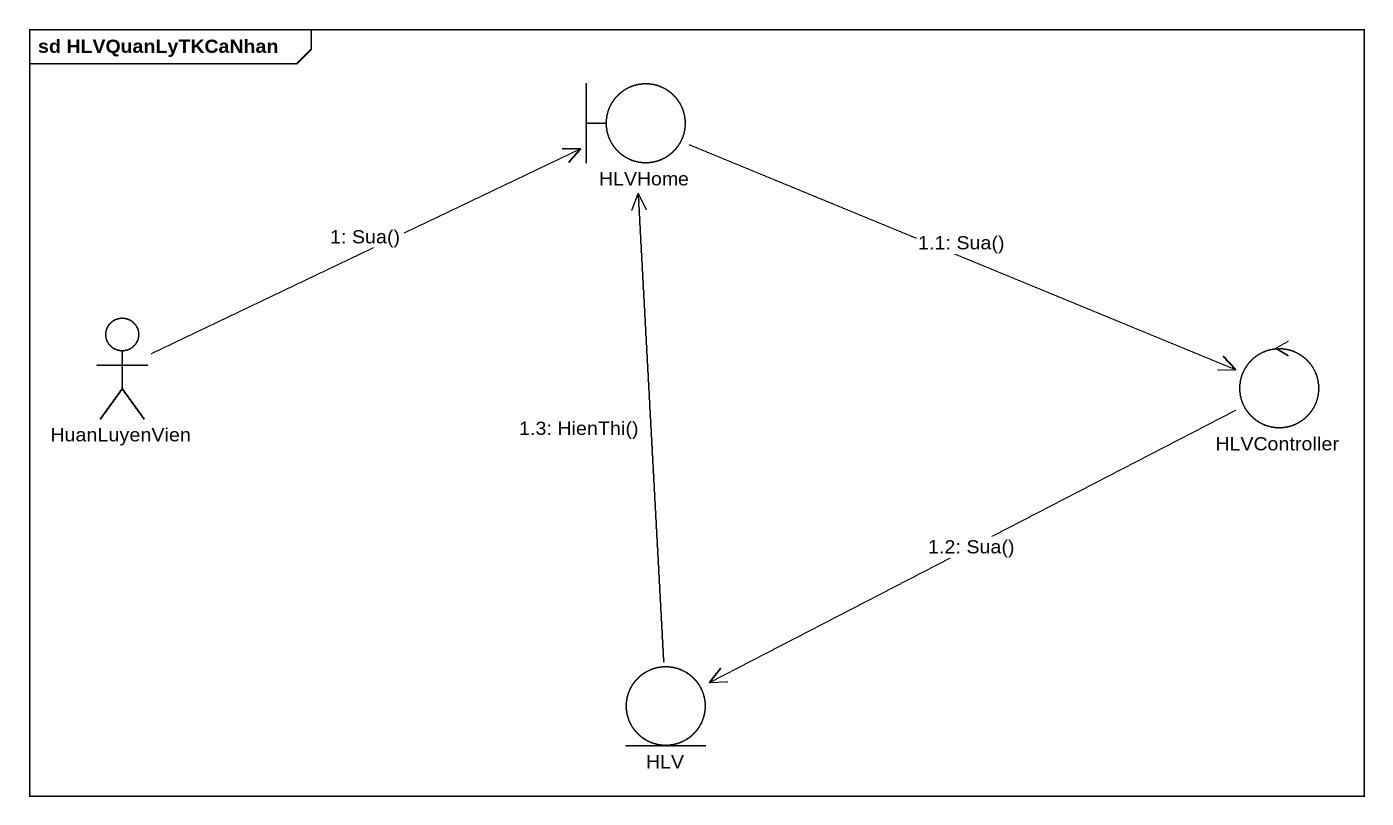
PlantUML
@startuml
mainframe sd HLVQuanLyTKCaNhan
boundary HLVHome
actor HuanLuyenVien
control HLVController
entity HLV
HuanLuyenVien -right-> HLVHome : 1: Sua()
HLVHome -right-> HLVController : 1.1: Sua()
HLVController -left-> HLV : 1.2: Sua()
HLV -up-> HLVHome : 1.3: HienThi()
@enduml
